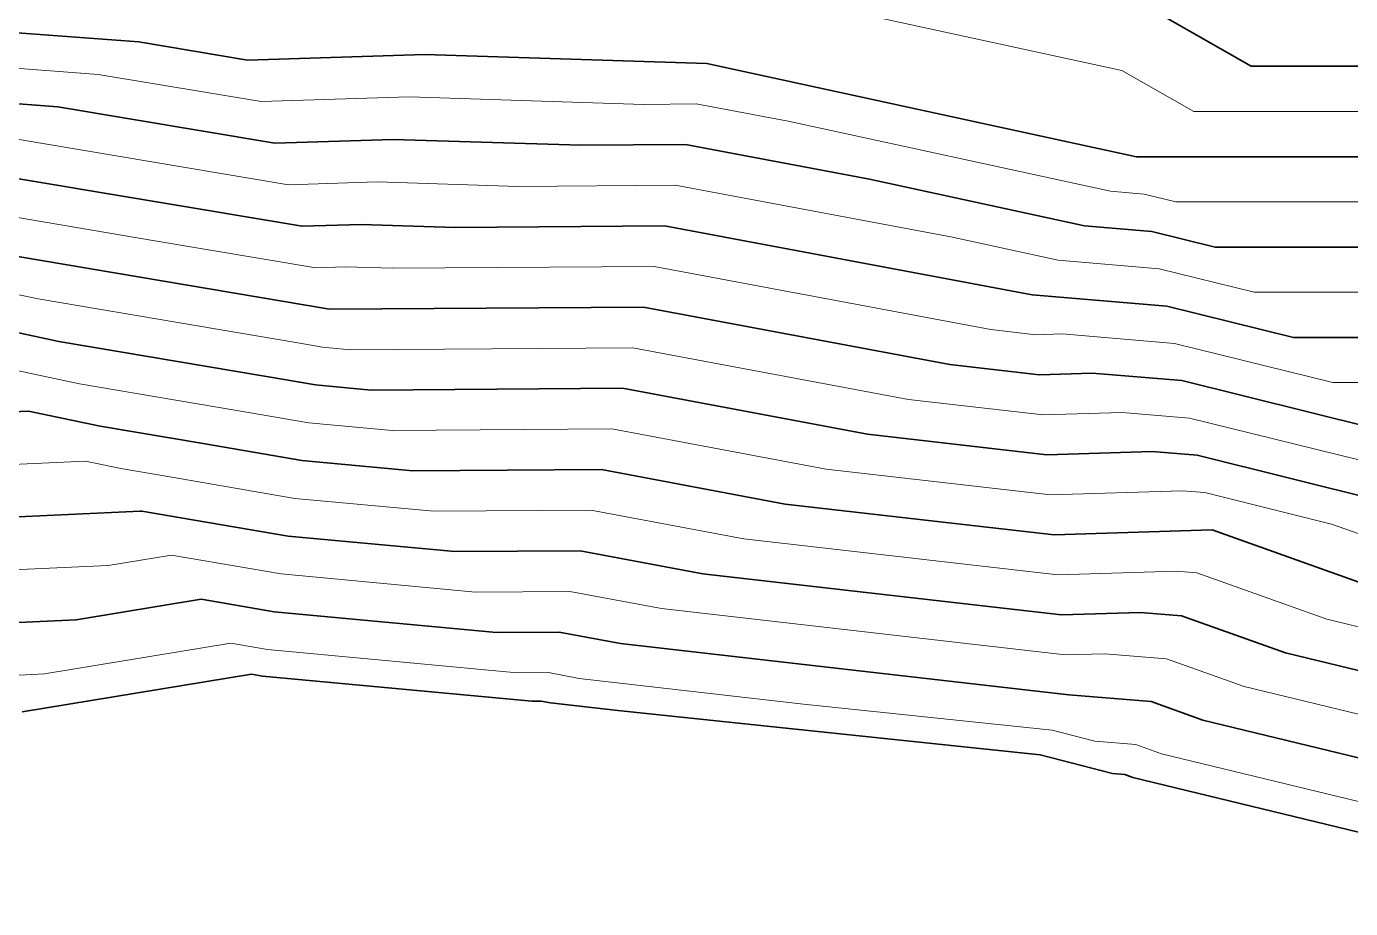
# Model space of a CAD drawing. Header units: millimetres. Extents: x -861324 to 439029, y -308065 to 694685.
# Drawn here: x -188776 to -160584, y -137964 to -119187 of the extents above; entities that cross this region are included whole.
import ezdxf

# ---------------------------------------------------------------- set-up
doc = ezdxf.new("R2010")
doc.units = ezdxf.units.MM
for name, color, linetype, lineweight in [('C-TOPO', 7, 'Continuous', 9), ('C-TOPO-MAJR', 7, 'Continuous', 35), ('C-TOPO-MINR', 7, 'Continuous', 9)]:
    doc.layers.add(name, color=color, linetype=linetype, lineweight=lineweight)

msp = doc.modelspace()

# ---------------------------------------------------------------- linework, layer by layer
at = {"layer": 'C-TOPO', "lineweight": 35}
for p, q in [((-183984, -132975), (-188870, -133779)), ((-183750, -133015), (-183984, -132975)), ((-178015, -133549), (-183750, -133015)), ((-177815, -133548), (-178015, -133549)), ((-177619, -133584), (-177815, -133548)), ((-176187, -133749), (-177619, -133584)), ((-167189, -134690), (-176187, -133749)), ((-165649, -135092), (-167189, -134690)), ((-165387, -135113), (-165649, -135092)), ((-165221, -135172), (-165387, -135113)), ((-153695, -137964), (-165221, -135172))]:
    msp.add_line(p, q, dxfattribs=at)
at = {"layer": 'C-TOPO-MAJR'}
for p, q in [((-165761, -118284), (-162703, -120035)), ((-189256, -119301), (-186384, -119516)), ((-186384, -119516), (-184072, -119903)), ((-184072, -119903), (-180293, -119781)), ((-180293, -119781), (-174292, -119972)), ((-174292, -119972), (-165141, -121959)), ((-162703, -120035), (-159962, -120035)), ((-189548, -120790), (-188112, -120898)), ((-188112, -120898), (-183490, -121672)), ((-183490, -121672), (-180970, -121590)), ((-180970, -121590), (-176970, -121717)), ((-176970, -121717), (-174741, -121702)), ((-174741, -121702), (-170828, -122435)), ((-165141, -121959), (-159660, -121959)), ((-189841, -122279), (-182907, -123440)), ((-170828, -122435), (-166252, -123429)), ((-182907, -123440), (-181647, -123399)), ((-181647, -123399), (-179647, -123463)), ((-179647, -123463), (-175189, -123431)), ((-175189, -123431), (-167364, -124898)), ((-166252, -123429), (-164818, -123549)), ((-164818, -123549), (-163469, -123883)), ((-163469, -123883), (-159358, -123882)), ((-188963, -124084), (-182325, -125208)), ((-182325, -125208), (-175638, -125160)), ((-175638, -125160), (-169117, -126383)), ((-167364, -124898), (-164496, -125138)), ((-164496, -125138), (-161796, -125807)), ((-191160, -125242), (-188084, -125890)), ((-188084, -125890), (-183668, -126638)), ((-161796, -125807), (-159056, -125806)), ((-169117, -126383), (-167207, -126602)), ((-167207, -126602), (-166085, -126567)), ((-166085, -126567), (-164173, -126727)), ((-183668, -126638), (-182619, -126818)), ((-182619, -126818), (-181436, -126928)), ((-164173, -126727), (-160124, -127730)), ((-181436, -126928), (-176087, -126890)), ((-176087, -126890), (-170870, -127868)), ((-190639, -127462), (-188735, -127374)), ((-188735, -127374), (-187206, -127696)), ((-187206, -127696), (-185011, -128067)), ((-170870, -127868), (-167050, -128306)), ((-185011, -128067), (-182913, -128427)), ((-167050, -128306), (-164806, -128237)), ((-164806, -128237), (-163850, -128316)), ((-182913, -128427), (-180548, -128648)), ((-163850, -128316), (-158452, -129654)), ((-180548, -128648), (-176536, -128619)), ((-176536, -128619), (-172623, -129353)), ((-172623, -129353), (-166893, -130010)), ((-190117, -129683), (-186355, -129508)), ((-186355, -129508), (-186323, -129503)), ((-186323, -129503), (-183207, -130037)), ((-166893, -130010), (-163527, -129906)), ((-163527, -129906), (-160210, -131087)), ((-183207, -130037), (-179659, -130367)), ((-179659, -130367), (-176985, -130348)), ((-176985, -130348), (-174376, -130837)), ((-174376, -130837), (-166736, -131713)), ((-187715, -131816), (-185059, -131379)), ((-185059, -131379), (-183500, -131646)), ((-183500, -131646), (-178771, -132087)), ((-189596, -131904), (-187715, -131816)), ((-166736, -131713), (-165053, -131662)), ((-165053, -131662), (-164180, -131733)), ((-164180, -131733), (-161968, -132520)), ((-178771, -132087), (-177433, -132078)), ((-177433, -132078), (-176129, -132322)), ((-176129, -132322), (-166579, -133417)), ((-161968, -132520), (-155981, -133971)), ((-166579, -133417), (-164832, -133560)), ((-164832, -133560), (-163727, -133954)), ((-163727, -133954), (-154745, -136129))]:
    msp.add_line(p, q, dxfattribs=at)
at = {"layer": 'C-TOPO-MINR'}
for p, q in [((-173458, -118383), (-165451, -120122)), ((-189402, -120045), (-187248, -120207)), ((-187248, -120207), (-183781, -120787)), ((-165451, -120122), (-163922, -120997)), ((-183781, -120787), (-180631, -120685)), ((-180631, -120685), (-175631, -120845)), ((-175631, -120845), (-174516, -120837)), ((-174516, -120837), (-172560, -121204)), ((-172560, -121204), (-165697, -122694)), ((-163922, -120997), (-159811, -120997)), ((-188976, -121588), (-183199, -122556)), ((-183199, -122556), (-181309, -122494)), ((-181309, -122494), (-178308, -122590)), ((-178308, -122590), (-174965, -122566)), ((-174965, -122566), (-169096, -123667)), ((-165697, -122694), (-164980, -122754)), ((-164980, -122754), (-164305, -122921)), ((-189402, -123182), (-186083, -123743)), ((-164305, -122921), (-159509, -122920)), ((-186083, -123743), (-182616, -124324)), ((-169096, -123667), (-166808, -124163)), ((-182616, -124324), (-181986, -124303)), ((-181986, -124303), (-180986, -124335)), ((-180986, -124335), (-175414, -124296)), ((-175414, -124296), (-168240, -125640)), ((-166808, -124163), (-164657, -124343)), ((-190830, -124501), (-188524, -124987)), ((-164657, -124343), (-162633, -124845)), ((-162633, -124845), (-159207, -124844)), ((-188524, -124987), (-182996, -125923)), ((-168240, -125640), (-167285, -125750)), ((-167285, -125750), (-166724, -125733)), ((-166724, -125733), (-164334, -125933)), ((-182996, -125923), (-182472, -126013)), ((-182472, -126013), (-181880, -126068)), ((-164334, -125933), (-160960, -126768)), ((-181880, -126068), (-175863, -126025)), ((-175863, -126025), (-169993, -127125)), ((-189947, -126308), (-187645, -126793)), ((-187645, -126793), (-184340, -127353)), ((-160960, -126768), (-158905, -126768)), ((-169993, -127125), (-167128, -127454)), ((-184340, -127353), (-182766, -127622)), ((-167128, -127454), (-165446, -127402)), ((-165446, -127402), (-164012, -127522)), ((-182766, -127622), (-180992, -127788)), ((-164012, -127522), (-159288, -128692)), ((-180992, -127788), (-176311, -127754)), ((-176311, -127754), (-171746, -128610)), ((-190378, -128573), (-187522, -128440)), ((-187522, -128440), (-186767, -128599)), ((-186767, -128599), (-185683, -128782)), ((-185683, -128782), (-183060, -129232)), ((-171746, -128610), (-166971, -129158)), ((-166971, -129158), (-164167, -129071)), ((-164167, -129071), (-163689, -129111)), ((-163689, -129111), (-160990, -129780)), ((-183060, -129232), (-180103, -129508)), ((-180103, -129508), (-176760, -129484)), ((-176760, -129484), (-173500, -130095)), ((-160990, -129780), (-159331, -130370)), ((-173500, -130095), (-166814, -130861)), ((-187035, -130662), (-185691, -130441)), ((-185691, -130441), (-183354, -130842)), ((-189856, -130794), (-187035, -130662)), ((-166814, -130861), (-164290, -130784)), ((-164290, -130784), (-163854, -130819)), ((-183354, -130842), (-179215, -131227)), ((-163854, -130819), (-161089, -131804)), ((-179215, -131227), (-177209, -131213)), ((-177209, -131213), (-175253, -131580)), ((-175253, -131580), (-166657, -132565)), ((-161089, -131804), (-156598, -132892)), ((-188394, -132971), (-184427, -132318)), ((-184427, -132318), (-183647, -132451)), ((-183647, -132451), (-178326, -132947)), ((-166657, -132565), (-165816, -132539)), ((-165816, -132539), (-164506, -132646)), ((-164506, -132646), (-162847, -133237)), ((-189335, -133015), (-188394, -132971)), ((-178326, -132947), (-177658, -132943)), ((-177658, -132943), (-177006, -133065)), ((-177006, -133065), (-172230, -133612)), ((-162847, -133237), (-155363, -135050)), ((-172230, -133612), (-166937, -134166)), ((-166937, -134166), (-166032, -134402)), ((-166032, -134402), (-165159, -134473)), ((-165159, -134473), (-164606, -134670)), ((-164606, -134670), (-154127, -137209))]:
    msp.add_line(p, q, dxfattribs=at)

doc.saveas('drawing.dxf')
